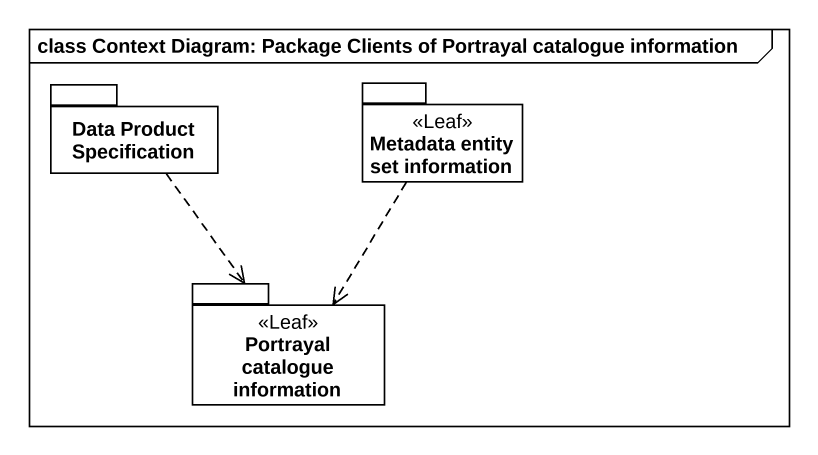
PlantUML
@startuml
mainframe class Context Diagram: Package Clients of Portrayal catalogue information
package "Data Product Specification" as Data_Product_Specification {
}
package "Metadata entity set information" as Metadata_entity_set <<Leaf>> {
}
package "Portrayal catalogue information" as Portrayal_catalogue <<Leaf>> {
}
Data_Product_Specification ..> Portrayal_catalogue
Metadata_entity_set ..> Portrayal_catalogue
@enduml
